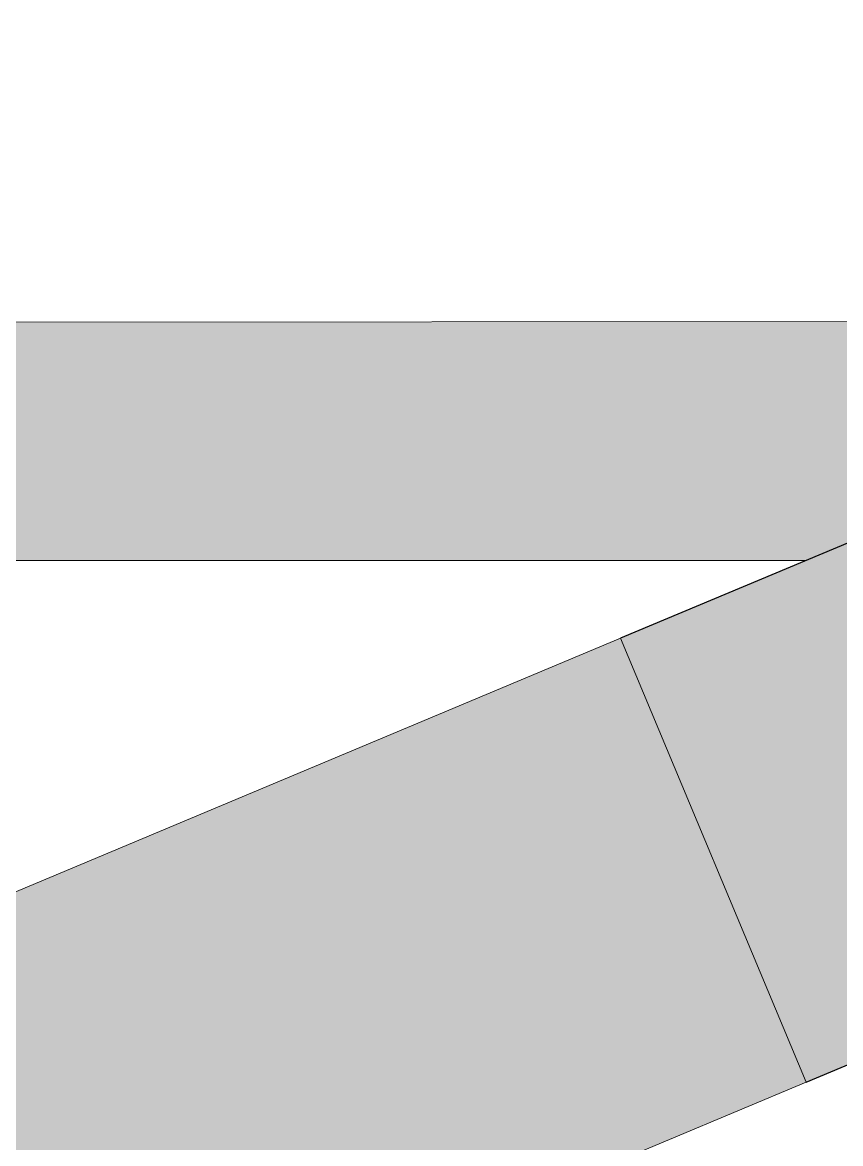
# Model space of a CAD drawing. Header units: millimetres. Extents: x 23218 to 31754, y 14902 to 21214.
# Drawn here: x 24384.1 to 24486.2, y 17519.9 to 17659.6 of the extents above; entities that cross this region are included whole.
import ezdxf

# ---------------------------------------------------------------- set-up
doc = ezdxf.new("R2010")
doc.units = ezdxf.units.MM
for name, color, linetype, lineweight in [('MURO', 1, 'Continuous', 25), ('vetro', 140, 'Continuous', 15), ('Wall', 7, 'Continuous', 20)]:
    doc.layers.add(name, color=color, linetype=linetype, lineweight=lineweight)

msp = doc.modelspace()

# ---------------------------------------------------------------- hatches: boundary and pattern name
at = {"layer": 'Wall', "true_color": 0x636466}
h = msp.add_hatch(color=251, dxfattribs=at)
h.dxf.hatch_style = 1
h.paths.add_polyline_path([(26447.66, 17149.14), (26357.68, 17111.46), (26380.85, 17056.12), (26470.84, 17093.8)])
h.paths.add_polyline_path([(26850.52, 17252.78), (26840.15, 17277.56), (26754.36, 17277.56), (26447.66, 17149.14), (26470.84, 17093.8)])
h.paths.add_polyline_path([(26827.35, 17308.13), (26754.36, 17277.56), (26840.15, 17277.56)])
h.paths.add_polyline_path([(26909.7, 17277.56), (26840.15, 17277.56), (26850.52, 17252.78)])
h.paths.add_polyline_path([(27263.82, 17425.85), (27240.65, 17481.19), (26827.35, 17308.13), (26840.15, 17277.56), (26909.7, 17277.56)])
h.paths.add_polyline_path([(27661.97, 17592.56), (27661.97, 17592.56), (27638.79, 17647.91), (27240.65, 17481.19), (27263.82, 17425.85)])
h.paths.add_polyline_path([(28226.14, 17828.81), (28202.97, 17884.15), (27733.61, 17687.61), (27733.61, 17622.56)])
h.paths.add_polyline_path([(27733.61, 17687.61), (27638.79, 17647.91), (27661.97, 17592.56), (27733.61, 17622.56)])
h.paths.add_polyline_path([(28334.5, 17939.23), (28202.97, 17884.15), (28226.14, 17828.81), (28357.68, 17883.88)])
h.paths.add_polyline_path([(25309.79, 17939.23), (25178.27, 17884.15), (25201.44, 17828.81), (25332.97, 17883.88)])
h.paths.add_polyline_path([(25178.27, 17884.15), (25083.35, 17844.41), (25106.52, 17789.06), (25201.44, 17828.81)])
h.paths.add_polyline_path([(25083.35, 17844.41), (24708.9, 17687.61), (24708.9, 17622.56), (25106.52, 17789.06)])
h.paths.add_polyline_path([(24708.9, 17622.56), (24708.9, 17687.61), (24458.74, 17582.86), (24481.91, 17527.52)])
h.paths.add_polyline_path([(24458.74, 17582.86), (24274.16, 17505.57), (24297.33, 17450.23), (24481.91, 17527.52)])
h.paths.add_polyline_path([(23648.16, 17243.44), (23332.97, 17111.46), (23356.14, 17056.12), (23671.33, 17188.1)])
h.paths.add_polyline_path([(23825.81, 17252.78), (23815.43, 17277.56), (23729.65, 17277.56), (23648.16, 17243.44), (23671.33, 17188.1)])
h.paths.add_polyline_path([(23802.64, 17308.13), (23729.65, 17277.56), (23815.43, 17277.56)])
h.paths.add_polyline_path([(23956.52, 17307.52), (23933.35, 17362.86), (23802.64, 17308.13), (23815.43, 17277.56), (23884.99, 17277.56)])
h.paths.add_polyline_path([(23884.99, 17277.56), (23815.43, 17277.56), (23825.81, 17252.78)])
h.paths.add_polyline_path([(24092.69, 17429.58), (23933.35, 17362.86), (23956.52, 17307.52), (24115.87, 17374.24)])
h = msp.add_hatch(color=251, dxfattribs=at)
h.dxf.hatch_style = 1
h.paths.add_polyline_path([(23986.52, 17592.56), (24115.87, 17592.56), (24115.87, 17622.19), (23956.52, 17622.56), (23956.52, 17372.56), (23986.52, 17385.13)])
h.paths.add_polyline_path([(24553.23, 17622.43), (24275.88, 17622.19), (24275.88, 17609.01), (24275.87, 17592.56), (24481.91, 17592.56)])
h.paths.add_polyline_path([(25106.52, 17622.56), (24708.9, 17622.56), (24637.25, 17592.56), (24694.25, 17592.56), (24694.25, 17592.56), (24697.25, 17592.56), (24754.25, 17592.56), (24754.25, 17592.56), (24757.25, 17592.56), (24784.25, 17592.56), (24784.25, 17592.56), (24787.25, 17592.56), (24934.25, 17592.56), (24934.25, 17592.56), (24937.25, 17592.56), (25076.52, 17592.56), (25076.52, 17502.56), (25076.52, 17490.06), (25086.52, 17490.06), (25086.52, 17575.06), (25096.52, 17575.06), (25096.52, 17490.06), (25106.52, 17490.06)])
h.paths.add_polyline_path([(24861.52, 17592.56), (24851.52, 17592.56), (24851.52, 17527.73), (24861.52, 17527.73)], flags=17)
h.paths.add_polyline_path([(25076.52, 17382.56), (24861.52, 17382.56), (24861.52, 17442.73), (24851.52, 17442.73), (24851.52, 17372.56), (25076.52, 17372.56)])
h.paths.add_polyline_path([(25106.52, 17410.06), (25076.52, 17410.06), (25076.52, 17227.56), (25084.02, 17227.56), (25084.02, 17347.56), (25099.02, 17347.56), (25099.02, 17227.56), (25106.52, 17227.56)])
h.paths.add_polyline_path([(25106.52, 17010.06), (25076.52, 17010.06), (25076.52, 16872.56), (25076.52, 16842.56), (25106.52, 16842.56)])
h.paths.add_polyline_path([(24786.52, 16967.56), (24756.52, 16967.56), (24756.52, 16962.56), (24756.52, 16842.56), (24786.52, 16842.56), (24786.52, 16872.56)])
h.paths.add_polyline_path([(24786.52, 17377.56), (24746.52, 17377.56), (24746.52, 17347.56), (24786.52, 17347.56)])
h.paths.add_polyline_path([(24396.52, 17377.56), (24356.52, 17377.56), (24356.52, 17347.56), (24368.39, 17347.56), (24396.52, 17347.56)])
h.paths.add_polyline_path([(24386.52, 16967.56), (24356.52, 16967.56), (24356.52, 16872.56), (24336.52, 16872.56), (24336.52, 16842.56), (24386.52, 16842.56)])
h.paths.add_polyline_path([(23986.52, 16962.56), (23986.52, 17320.08), (23956.52, 17307.52), (23956.52, 16842.56), (24119.02, 16842.56), (24119.02, 16850.06), (23999.02, 16850.06), (23999.02, 16865.06), (24119.02, 16865.06), (24119.02, 16872.56), (23986.52, 16872.56)])

# ---------------------------------------------------------------- linework, layer by layer
at = {"layer": 'MURO'}
for p, q in [((25083.35, 17844.41), (24458.74, 17582.86)), ((24481.91, 17527.52), (25106.52, 17789.06))]:
    msp.add_line(p, q, dxfattribs=at)
at = {"layer": 'vetro'}
for p, q in [((24458.74, 17582.86), (24274.16, 17505.57)), ((24297.33, 17450.23), (24481.91, 17527.52))]:
    msp.add_line(p, q, dxfattribs=at)
at = {"layer": 'Wall'}
for p, q in [((24275.87, 17622.19), (24553.23, 17622.43)), ((24481.91, 17592.56), (24275.87, 17592.56))]:
    msp.add_line(p, q, dxfattribs=at)
at = {"layer": 'Wall', "color": 1}
msp.add_line((24458.74, 17582.86), (24481.91, 17527.52), dxfattribs=at)

doc.saveas('drawing.dxf')
